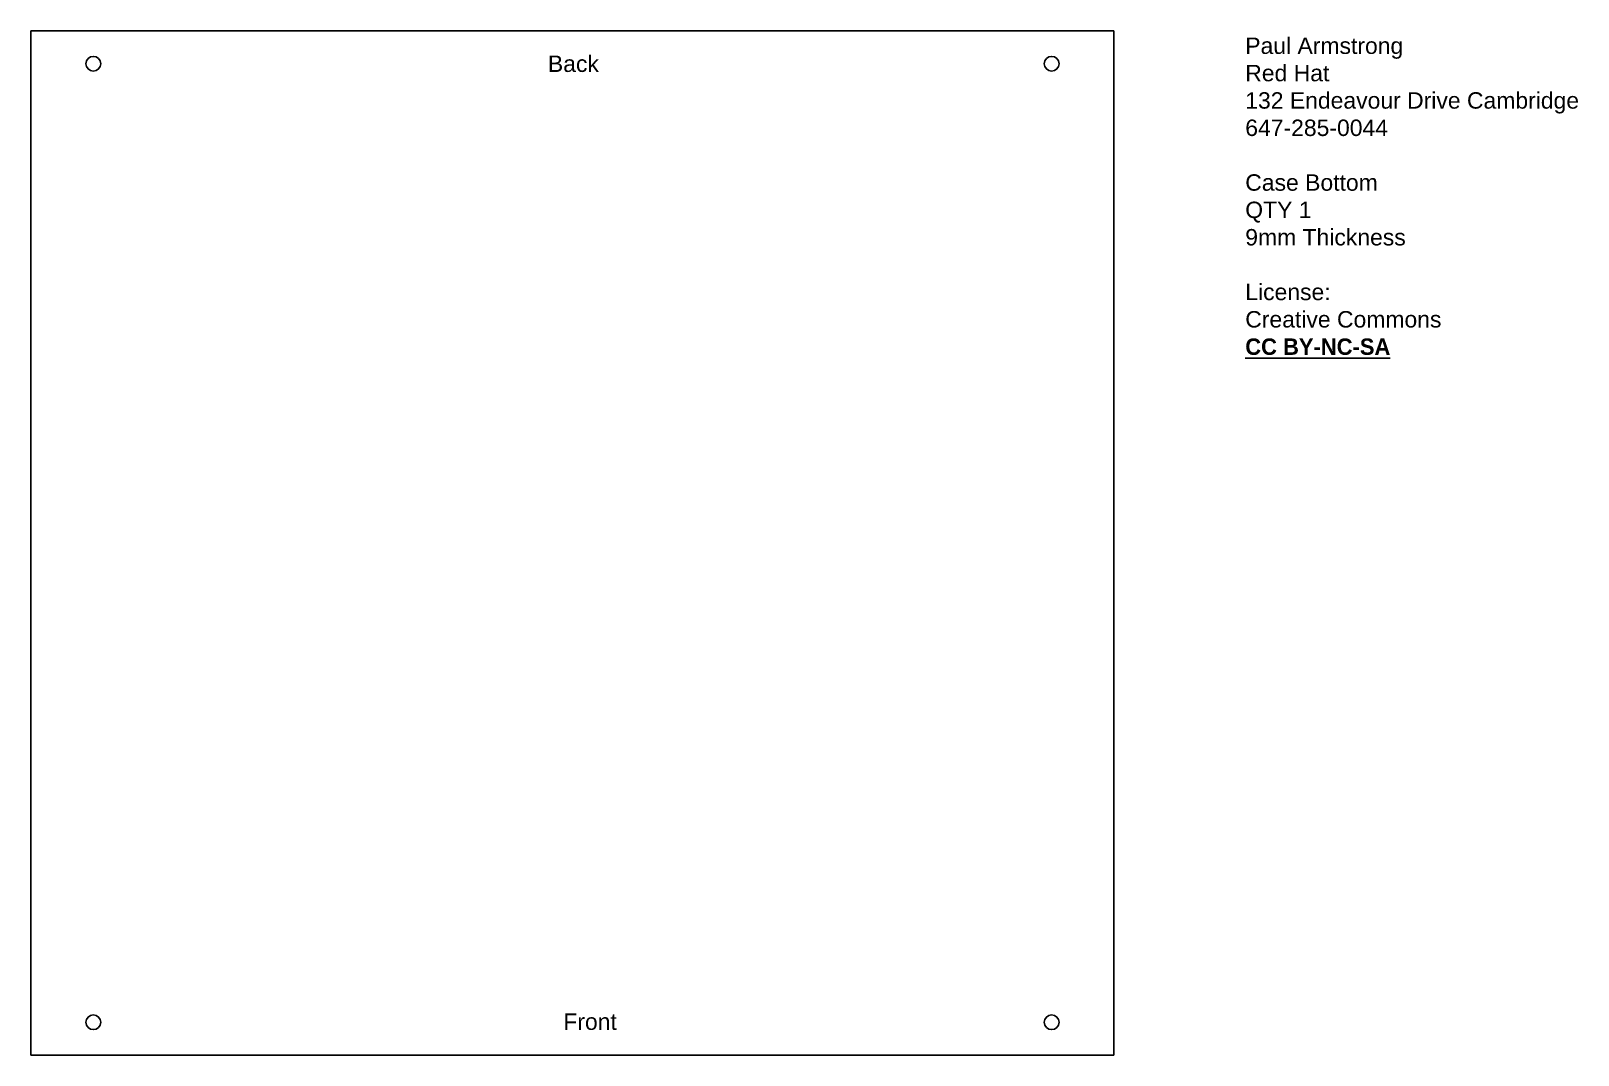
# Model space of a CAD drawing. Header units: millimetres. Extents: x 0 to 471, y 0 to 312.
import ezdxf

# ---------------------------------------------------------------- set-up
doc = ezdxf.new("R2010")
doc.units = ezdxf.units.MM
doc.layers.get('0').update_dxf_attribs({"lineweight": 25})
doc.layers.add('Dim', color=7, linetype='Continuous', lineweight=25, true_color=0x008000)
doc.layers.add('Text', color=7, linetype='Continuous', lineweight=25, true_color=0x000000)
doc.styles.add('textstyle11', font='')
doc.styles.add('textstyle12', font='')
doc.styles.add('textstyle13', font='')
doc.styles.get('textstyle11').set_extended_font_data('Liberation Sans')
doc.styles.get('textstyle12').set_extended_font_data('Liberation Sans')
doc.styles.get('textstyle13').set_extended_font_data('Liberation Sans')

msp = doc.modelspace()

# ---------------------------------------------------------------- linework, layer by layer
for p, q in [((0, 312), (0, 0)), ((0, 312), (330, 312)), ((330, 312), (330, 0)), ((0, 0), (330, 0))]:
    msp.add_line(p, q)
for centre in [(19, 302), (311, 302), (19, 10), (311, 10)]:
    msp.add_circle(centre, 2.25)

# ---------------------------------------------------------------- texts
at = {"layer": 'Dim', "char_height": 5, "attachment_point": 1}
for s, insert, style in [('Back', (157.52, 304.51), 'textstyle12'), ('Front', (162.21, 12.67), 'textstyle13')]:
    msp.add_mtext(s, dxfattribs=dict(at, insert=insert, style=style))
at = {"layer": 'Text', "insert": (370, 310), "char_height": 5, "attachment_point": 1, "style": 'textstyle11'}
msp.add_mtext('Paul Armstrong\\PRed Hat\\P132 Endeavour Drive Cambridge\\P647-285-0044\\P\\PCase Bottom\\PQTY 1\\P9mm Thickness\\P\\PLicense:\\PCreative Commons\\P\\fsource sans pro,sans-serif|b1|i0|c0|p0;\\c4605510;\\LCC BY-NC-SA\\P', dxfattribs=at)

doc.saveas('drawing.dxf')
